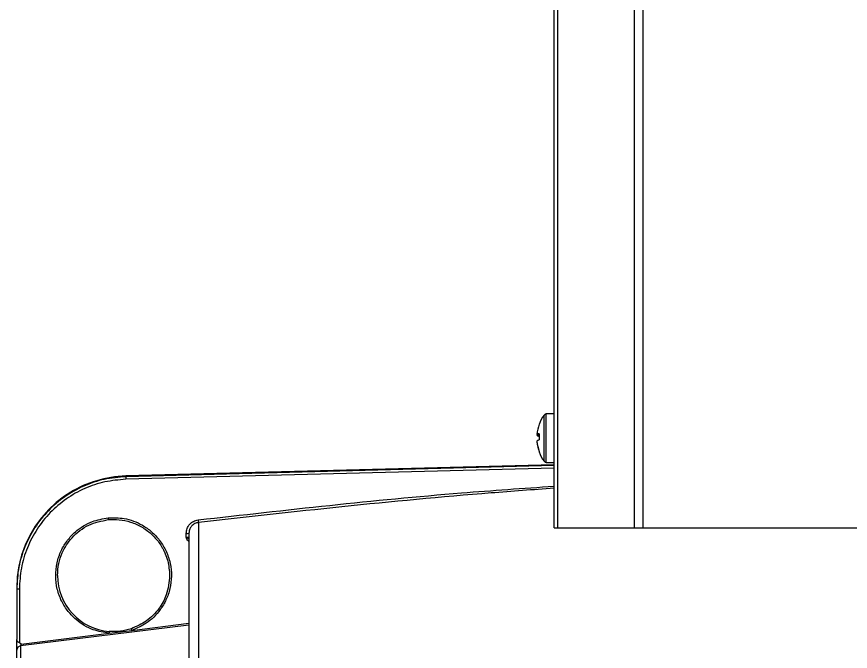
# Model space of a CAD drawing. Extents: x 7 to 135, y 3 to 97.
# Drawn here: x 9.097 to 13.744, y 43.84 to 47.375 of the extents above; entities that cross this region are included whole.
import ezdxf

# ---------------------------------------------------------------- set-up
doc = ezdxf.new("R2010")
doc.units = 0
doc.header["$MEASUREMENT"] = 0
doc.layers.add('OBJECT', color=7, linetype='CONTINUOUS')

msp = doc.modelspace()

# ---------------------------------------------------------------- linework, layer by layer
at = {"layer": 'OBJECT'}
for p, q in [((12.0922, 44.527), (12.0922, 51.302)), ((12.1127, 44.527), (12.1127, 51.302)), ((12.5401, 44.527), (12.5401, 51.302)), ((12.5896, 44.527), (12.5896, 51.302)), ((12.0366, 44.8982), (12.0366, 45.1557)), ((12.0922, 45.162), (12.0488, 45.162)), ((12.0488, 44.892), (12.0488, 45.162)), ((11.9967, 45.0471), (12.0092, 45.0458)), ((12.009, 45.0423), (11.9967, 45.0434)), ((11.9967, 45.0069), (11.9971, 45.0069)), ((12.0488, 44.892), (12.0922, 44.892)), ((12.0922, 44.8789), (9.7058, 44.8165)), ((12.0922, 44.8747), (9.7058, 44.8123)), ((12.0922, 44.8601), (9.7062, 44.7977)), ((9.7058, 44.8165), (9.7058, 44.8123)), ((10.1102, 44.5572), (10.1102, 42.5755)), ((12.0922, 44.527), (12.1127, 44.527)), ((12.1127, 44.527), (12.5401, 44.527)), ((12.5401, 44.527), (12.5896, 44.527)), ((12.5896, 44.527), (15.6948, 44.527)), ((10.0422, 44.4745), (10.0422, 44.4969)), ((9.0972, 44.1856), (9.0972, 43.9046)), ((9.1122, 44.186), (9.1122, 43.8872)), ((10.0572, 43.9858), (9.1191, 43.8702)), ((9.6121, 43.9407), (9.7396, 43.9565)), ((9.7396, 43.9565), (10.0572, 43.9956)), ((9.1221, 43.8803), (9.6121, 43.9407)), ((9.1221, 43.8803), (9.1122, 43.8872)), ((9.1191, 43.8702), (9.1191, 42.5577))]:
    msp.add_line(p, q, dxfattribs=at)
at = {"layer": 'OBJECT', "flags": 128}
msp.add_lwpolyline([(9.6062, 44.5833), (9.6064, 44.5813), (9.6066, 44.5794), (9.6068, 44.5776), (9.6069, 44.5761), (9.607, 44.5748), (9.6071, 44.5738), (9.6072, 44.5732), (9.6072, 44.5731)], dxfattribs=at)
at = {"layer": 'OBJECT'}
for centre, radius, start, end in [((12.216, 45.027), 0.2208, 144.3318, 159.5829), ((12.0488, 45.147), 0.015, 90, 144.3318), ((12.2141, 45.029), 0.2181, 159.7192, 175.2344), ((12.0106, 45.1034), 0.00169, 132.3132, 187.5341), ((12.0115, 45.0268), 0.0252, 94.5437, 125.9321), ((12.018, 45.0664), 0.0313, 227.2184, 254.2526), ((12.2759, 45.0348), 0.267, 176.3425, 183.6575), ((12.2763, 45.0191), 0.2674, 178.3178, 180.3378), ((12.018, 44.9876), 0.0313, 105.7498, 132.7792), ((12.2168, 45.029), 0.2209, 184.7768, 200.1638), ((12.2141, 45.025), 0.2181, 184.7656, 200.2808), ((12.0133, 44.9508), 0.00431, 151.6677, 191.5842), ((12.216, 45.027), 0.2208, 200.4171, 215.6682), ((12.0488, 44.907), 0.015, 215.6682, 270), ((9.7222, 44.1917), 0.625, 91.5, 180), ((11.912, 44.8587), 2.2067, 181.2042, 181.583), ((17.753, 45.465), 7.6965, 186.66538, 186.77387), ((10.046, 44.6398), 0.143, 268.5035, 274.5016), ((9.6372, 44.262), 0.3125, 180, 265.5366), ((9.1084, 44.0429), 0.1432, 88.5073, 94.4979), ((9.3525, 43.8293), 0.4075, 18.1876, 19.5578), ((10.1407, 43.9019), 0.5301, 174.7423, 175.7952), ((9.1221, 43.8454), 0.0249, 96.8658, 179.9011)]:
    msp.add_arc(centre, radius, start, end, dxfattribs=at)
for points, knots in [([(9.7058, 44.8123), (9.6654, 44.809), (9.5847, 44.8023), (9.4692, 44.7629), (9.3634, 44.7038), (9.2712, 44.6253), (9.1955, 44.5306), (9.1401, 44.4238), (9.1041, 44.3074), (9.0995, 44.2268), (9.0972, 44.1856)], [0, 0, 0, 0, 0.125536, 0.250753, 0.375675, 0.500324, 0.624651, 0.75007, 0.872262, 1, 1, 1, 1]), ([(9.7062, 44.7977), (9.6667, 44.7945), (9.588, 44.788), (9.4752, 44.7495), (9.372, 44.6919), (9.2818, 44.615), (9.2079, 44.5225), (9.1536, 44.4174), (9.1187, 44.3039), (9.1143, 44.2253), (9.1122, 44.186)], [0, 0, 0, 0, 0.125719, 0.250525, 0.375694, 0.500217, 0.625479, 0.750016, 0.875168, 1, 1, 1, 1]), ([(10.1085, 44.5716), (10.5972, 44.6271), (11.2574, 44.702), (11.9201, 44.7478), (12.0922, 44.7597)], [0, 0, 0, 0, 0.740337, 1, 1, 1, 1]), ([(12.0922, 44.7482), (11.9751, 44.7396), (11.5804, 44.7105), (10.9195, 44.6478), (10.3766, 44.587), (10.1102, 44.5572)], [0, 0, 0, 0, 0.176896, 0.596209, 1, 1, 1, 1]), ([(9.6121, 43.9407), (9.5823, 43.9455), (9.5159, 43.9562), (9.4385, 44.0033), (9.3819, 44.0614), (9.3453, 44.1191), (9.3209, 44.1864), (9.3119, 44.2593), (9.3196, 44.3323), (9.3428, 44.4001), (9.3783, 44.4584), (9.4338, 44.5175), (9.5104, 44.5661), (9.5766, 44.5779), (9.6062, 44.5833)], [0, 0, 0, 0, 0.094074, 0.210093, 0.27667, 0.34806, 0.423063, 0.50001, 0.576957, 0.651956, 0.723343, 0.789916, 0.905928, 1, 1, 1, 1]), ([(9.3247, 44.262), (9.3261, 44.2848), (9.3289, 44.3279), (9.3536, 44.4012), (9.4048, 44.4801), (9.4947, 44.5501), (9.5703, 44.5655), (9.6072, 44.5731)], [0, 0, 0, 0, 0.148554, 0.281659, 0.500747, 0.756295, 1, 1, 1, 1]), ([(9.6062, 44.5833), (9.6361, 44.5837), (9.7027, 44.5847), (9.7862, 44.5525), (9.8511, 44.5065), (9.8967, 44.4577), (9.9326, 44.3978), (9.9552, 44.33), (9.9622, 44.2588), (9.9538, 44.1895), (9.932, 44.1263), (9.8914, 44.0579), (9.8283, 43.9944), (9.7671, 43.9682), (9.7396, 43.9565)], [0, 0, 0, 0, 0.0951789, 0.2116826, 0.2781601, 0.3492133, 0.4236827, 0.4999868, 0.576292, 0.6507649, 0.7218229, 0.7883057, 0.9048176, 1, 1, 1, 1]), ([(9.6072, 44.5731), (9.6279, 44.5738), (9.67, 44.5755), (9.7332, 44.5616), (9.794, 44.5351), (9.8478, 44.496), (9.8852, 44.4544), (9.9064, 44.4215), (9.9162, 44.403), (9.9208, 44.3932), (9.9231, 44.3882), (9.9242, 44.3856), (9.9247, 44.3843), (9.925, 44.3837), (9.9251, 44.3834), (9.9252, 44.3832), (9.9252, 44.3831), (9.9253, 44.3831), (9.9253, 44.3831), (9.9253, 44.3831), (9.9253, 44.3831), (9.9253, 44.3831), (9.9253, 44.3831), (9.9253, 44.3831), (9.9311, 44.3703), (9.9444, 44.3308), (9.9476, 44.2894), (9.9497, 44.262)], [0, 0, 0, 0, 0.119149, 0.242175, 0.369082, 0.49987, 0.622216, 0.689716, 0.725043, 0.743099, 0.752225, 0.756813, 0.759113, 0.760264, 0.76084, 0.761129, 0.761272, 0.761345, 0.761381, 0.761398, 0.761408, 0.761412, 0.761414, 0.761416, 0.761417, 0.842376, 1, 1, 1, 1]), ([(10.0422, 44.4969), (10.0432, 44.506), (10.0451, 44.5242), (10.06, 44.5479), (10.0817, 44.5656), (10.0996, 44.5696), (10.1085, 44.5716)], [0, 0, 0, 0, 0.250271, 0.50013, 0.750036, 1, 1, 1, 1]), ([(10.1102, 44.5572), (10.1033, 44.5556), (10.0889, 44.5524), (10.0721, 44.5388), (10.0626, 44.5237), (10.058, 44.5098), (10.0575, 44.5016), (10.0572, 44.4972)], [0, 0, 0, 0, 0.243058, 0.499192, 0.717444, 0.850774, 1, 1, 1, 1]), ([(10.0572, 44.4717), (10.0571, 44.4719), (10.0569, 44.4723), (10.0555, 44.4729), (10.0533, 44.4734), (10.0505, 44.4739), (10.0471, 44.4743), (10.0441, 44.4744), (10.0422, 44.4745)], [0, 0, 0, 0, 0.1623262, 0.2998943, 0.5000164, 0.6323159, 0.759867, 1, 1, 1, 1]), ([(10.0422, 44.4745), (10.0444, 44.4735), (10.0506, 44.4707), (10.0549, 44.4667), (10.0576, 44.4642)], [0, 0, 0, 0, 0.359082, 1, 1, 1, 1]), ([(10.0572, 44.4521), (10.0556, 44.4532), (10.048, 44.4584), (10.0448, 44.4674), (10.0422, 44.4745)], [0, 0, 0, 0, 0.2102917, 1, 1, 1, 1]), ([(10.0572, 44.4972), (10.0572, 44.4886), (10.0572, 44.4713), (10.0572, 44.4131), (10.0572, 44.3301), (10.0572, 44.2199), (10.0572, 44.0834), (10.0572, 43.9223), (10.0572, 43.7385), (10.0572, 43.5346), (10.0572, 43.3144), (10.0572, 43.0811), (10.0572, 42.839), (10.0572, 42.6699), (10.0572, 42.5861)], [0, 0, 0, 0, 0.080321, 0.16194, 0.244772, 0.329378, 0.414487, 0.5, 0.585518, 0.670628, 0.755228, 0.838066, 0.919682, 1, 1, 1, 1]), ([(9.9497, 44.262), (9.946, 44.2255), (9.9395, 44.1604), (9.8913, 44.0731), (9.8253, 44.0044), (9.7655, 43.9783), (9.7365, 43.9657)], [0, 0, 0, 0, 0.28003, 0.500009, 0.757774, 1, 1, 1, 1]), ([(9.7365, 43.9657), (9.7162, 43.9601), (9.6859, 43.9518), (9.648, 43.9494), (9.6271, 43.9495), (9.6167, 43.9502), (9.6129, 43.9504)], [0, 0, 0, 0, 0.500944, 0.7499484, 0.9076052, 1, 1, 1, 1]), ([(9.1122, 43.8872), (9.1101, 43.8886), (9.1061, 43.8914), (9.1014, 43.8953), (9.098, 43.8998), (9.0975, 43.9028), (9.0972, 43.9046)], [0, 0, 0, 0, 0.249595, 0.499422, 0.704782, 1, 1, 1, 1]), ([(9.0972, 43.8455), (9.0972, 43.846), (9.0972, 43.8471), (9.0972, 43.8521), (9.0972, 43.8591), (9.0972, 43.8678), (9.0972, 43.8775), (9.0972, 43.8873), (9.0972, 43.8968), (9.0972, 43.902), (9.0972, 43.9046)], [0, 0, 0, 0, 0.124954, 0.249944, 0.374542, 0.49976, 0.624949, 0.749936, 0.874868, 1, 1, 1, 1]), ([(9.1191, 43.8702), (9.1192, 43.8704), (9.1194, 43.8709), (9.1201, 43.8733), (9.121, 43.8766), (9.1218, 43.879), (9.1221, 43.8803)], [0, 0, 0, 0, 0.241263, 0.487207, 0.741151, 1, 1, 1, 1]), ([(9.0972, 42.5471), (9.0972, 42.6323), (9.0972, 42.805), (9.0972, 43.0421), (9.0972, 43.2593), (9.0972, 43.4486), (9.0972, 43.6052), (9.0972, 43.7246), (9.0972, 43.8086), (9.0972, 43.8333), (9.0972, 43.8455)], [0, 0, 0, 0, 0.12133, 0.245752, 0.372325, 0.5, 0.627675, 0.754248, 0.87867, 1, 1, 1, 1])]:
    msp.add_open_spline(points, degree=3, knots=knots, dxfattribs=at)

doc.saveas('drawing.dxf')
